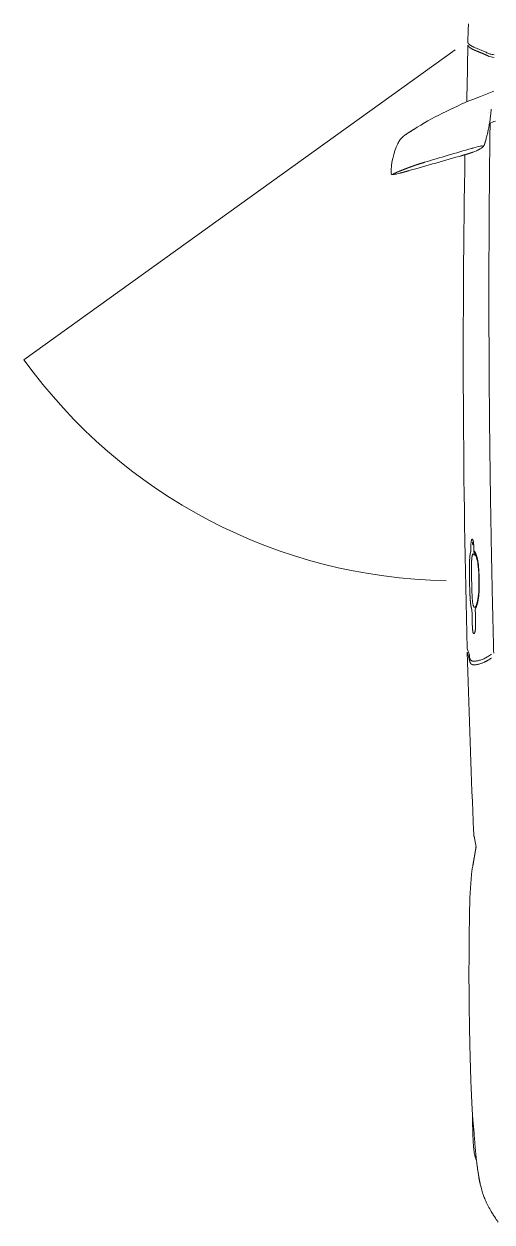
# Model space of a CAD drawing. Extents: x -1073 to 35213, y -1180 to 6950.
# Drawn here: x 18877.5 to 18974.3, y 520.2 to 768.1 of the extents above; entities that cross this region are included whole.
import ezdxf

# ---------------------------------------------------------------- set-up
doc = ezdxf.new("R2010")
doc.units = 0
doc.header["$LTSCALE"] = 25
doc.layers.get('0').update_dxf_attribs({"color": 9, "lineweight": 9})
doc.layers.add('04', color=9, linetype='Continuous', lineweight=9)

# ---------------------------------------------------------------- blocks, each defined once
blk = doc.blocks.new('p-araba-polo')
blk.add_line((1.2557, 0.8419), (1.8967, 1.7338))
at = {"extrusion": (0, 0, -1)}
for p, q in [((1.3524, 0.7899), (1.3581, 0.8058)), ((2.5081, 0.8127), (2.4946, 0.8171)), ((2.5182, 0.8123), (2.5016, 0.8169)), ((2.8823, 0.8027), (2.9054, 0.7989)), ((3.4804, 0.8048), (3.4804, 0.8048)), ((1.2645, 0.7695), (1.2641, 0.7711)), ((1.2704, 0.7677), (1.2691, 0.7722))]:
    blk.add_line(p, q, dxfattribs=at)
at = {"flags": 128}
for points in [[(1.5137, 0.9707), (1.5136, 0.9695), (1.5134, 0.9681)], [(1.2022, 0.8147), (1.2141, 0.8149), (1.2407, 0.8155)], [(2.9369, 0.8044), (2.9413, 0.8051), (2.9443, 0.8057)]]:
    blk.add_lwpolyline(points, dxfattribs=at)
at = {"extrusion": (0, 0, -1)}
blk.add_arc((-1.2557, 0.8419), 1.0984, 125.7081, 179.024, dxfattribs=at)
for points, degree in [([(1.4499, 0.9609), (1.4693, 0.9696), (1.4905, 0.9751), (1.5118, 0.9747)], 3), ([(1.5119, 0.9689), (1.5104, 0.9659), (1.5088, 0.9621), (1.5069, 0.9577), (1.505, 0.9529), (1.5031, 0.948), (1.5011, 0.9429), (1.4991, 0.9376)], 7), ([(1.5134, 0.9681), (1.5131, 0.9657), (1.5123, 0.9616), (1.5108, 0.9563)], 3), ([(1.5119, 0.9747), (1.5141, 0.9734), (1.5135, 0.972), (1.5137, 0.9707)], 3), ([(1.5119, 0.9689), (1.5119, 0.9689), (1.5119, 0.9689), (1.512, 0.9689), (1.512, 0.9689), (1.512, 0.9689)], 5), ([(1.512, 0.9689), (1.512, 0.9689), (1.512, 0.9689), (1.512, 0.9689), (1.5119, 0.9689), (1.5119, 0.9689), (1.5119, 0.9689), (1.5119, 0.9689)], 7), ([(1.5126, 0.9702), (1.5125, 0.97), (1.5124, 0.9698), (1.5123, 0.9697), (1.5122, 0.9695), (1.5121, 0.9693), (1.5121, 0.9691), (1.512, 0.9689)], 7), ([(1.512, 0.9689), (1.5121, 0.9691), (1.5121, 0.9693), (1.5122, 0.9695), (1.5123, 0.9697), (1.5124, 0.9699), (1.5125, 0.97), (1.5126, 0.9702)], 7), ([(1.5126, 0.9702), (1.5129, 0.9708), (1.5132, 0.9712), (1.5134, 0.9714), (1.5136, 0.9714), (1.5137, 0.9712), (1.5137, 0.9707), (1.5136, 0.97)], 7), ([(1.4496, 0.9605), (1.4386, 0.9555), (1.4345, 0.9495), (1.4302, 0.9441), (1.4257, 0.9363), (1.4202, 0.9276)], 5), ([(1.45, 0.961), (1.4499, 0.9609), (1.4497, 0.9608), (1.4496, 0.9605)], 3), ([(1.4496, 0.9605), (1.4497, 0.9607), (1.4498, 0.9608), (1.4498, 0.9609), (1.4499, 0.9609), (1.45, 0.961)], 5), ([(1.5108, 0.9561), (1.5101, 0.9537), (1.5094, 0.9511), (1.5087, 0.9484), (1.5079, 0.9456), (1.5071, 0.9428), (1.5063, 0.9399), (1.5054, 0.9369)], 7), ([(1.3581, 0.8058), (1.3759, 0.8479), (1.3959, 0.8891), (1.4202, 0.9276)], 3), ([(1.4202, 0.9276), (1.4202, 0.9277), (1.4203, 0.9277), (1.4203, 0.9278)], 3), ([(1.4203, 0.9278), (1.4203, 0.9278), (1.4202, 0.9277), (1.4202, 0.9277), (1.4202, 0.9277), (1.4202, 0.9276)], 5), ([(1.4295, 0.9406), (1.4295, 0.9407), (1.4296, 0.9408), (1.4297, 0.9409)], 3), ([(1.4296, 0.9409), (1.4296, 0.9408), (1.4295, 0.9407), (1.4295, 0.9406)], 3), ([(1.5054, 0.937), (1.4952, 0.9003), (1.4846, 0.8634), (1.474, 0.8265)], 3), ([(1.4882, 0.9052), (1.4901, 0.9113), (1.4914, 0.9158), (1.4931, 0.9211), (1.495, 0.9267), (1.4964, 0.9304), (1.4978, 0.9343), (1.4991, 0.9376)], 7), ([(1.4991, 0.9376), (1.499, 0.9372), (1.4986, 0.9368), (1.4981, 0.9366)], 3), ([(1.4984, 0.9396), (1.4984, 0.9396), (1.4984, 0.9396), (1.4984, 0.9396), (1.4984, 0.9396), (1.4984, 0.9396)], 5), ([(1.4988, 0.937), (1.4989, 0.9372), (1.499, 0.9374), (1.4991, 0.9376)], 3), ([(1.5054, 0.9369), (1.5055, 0.937), (1.5053, 0.9371), (1.5048, 0.9369)], 3), ([(1.4882, 0.9052), (1.4785, 0.8731), (1.4689, 0.8405), (1.4597, 0.8079)], 3), ([(1.4882, 0.9052), (1.4882, 0.9052), (1.4882, 0.9052), (1.4882, 0.9052)], 3), ([(1.4882, 0.9052), (1.4882, 0.9052), (1.4882, 0.9052), (1.4882, 0.9052)], 3), ([(1.474, 0.8265), (1.4732, 0.8236), (1.4722, 0.8203), (1.4712, 0.817), (1.4702, 0.8138), (1.4693, 0.8107), (1.4683, 0.8078), (1.4675, 0.8054)], 7), ([(1.4726, 0.8217), (1.8132, 0.8277), (2.154, 0.8262), (2.4946, 0.8171)], 3), ([(1.4752, 0.8307), (1.475, 0.8301), (1.4749, 0.8295), (1.4747, 0.8289), (1.4745, 0.8283), (1.4743, 0.8277), (1.4742, 0.8271), (1.474, 0.8265)], 7), ([(1.474, 0.8265), (1.474, 0.8265), (1.474, 0.8265), (1.474, 0.8265)], 3), ([(1.474, 0.8265), (1.474, 0.8265), (1.474, 0.8265), (1.474, 0.8265)], 3), ([(1.2021, 0.8147), (1.2022, 0.8147), (1.2023, 0.8147), (1.2023, 0.8147)], 3), ([(1.2459, 0.8156), (1.2461, 0.8156), (1.2463, 0.8156), (1.2465, 0.8155), (1.2468, 0.8154), (1.2471, 0.8153)], 5), ([(1.2462, 0.8156), (1.2852, 0.8164), (1.3242, 0.8172), (1.3633, 0.8178)], 3), ([(1.2471, 0.8153), (1.248, 0.8148), (1.249, 0.814), (1.2503, 0.8126), (1.2518, 0.8109), (1.2536, 0.8078), (1.2557, 0.8032)], 6), ([(1.2557, 0.8032), (1.2557, 0.8032), (1.2557, 0.8032), (1.2557, 0.8032)], 3), ([(1.2691, 0.7722), (1.2662, 0.7781), (1.2636, 0.7837), (1.2613, 0.7892), (1.2593, 0.7946), (1.2574, 0.7994), (1.2557, 0.8032)], 6), ([(1.3096, 0.8173), (1.3094, 0.8173), (1.3093, 0.8173), (1.3092, 0.8173), (1.3091, 0.8171), (1.3092, 0.817), (1.3093, 0.8168)], 6), ([(1.4597, 0.8079), (1.4579, 0.8017), (1.456, 0.795), (1.455, 0.7901)], 3), ([(1.4591, 0.8058), (1.4592, 0.8061), (1.4592, 0.8064), (1.4593, 0.8067), (1.4594, 0.807), (1.4595, 0.8073), (1.4596, 0.8076), (1.4597, 0.8079)], 7), ([(1.4597, 0.8079), (1.4595, 0.8072), (1.4593, 0.8065), (1.4591, 0.8058)], 3), ([(1.4597, 0.8079), (1.4597, 0.8079), (1.4597, 0.8079), (1.4597, 0.8079)], 3), ([(1.4597, 0.8079), (1.4597, 0.8079), (1.4597, 0.8079), (1.4597, 0.8079)], 3), ([(1.462, 0.7931), (1.4623, 0.7933), (1.4625, 0.7937), (1.4626, 0.7941)], 3), ([(1.4626, 0.7941), (1.4625, 0.7937), (1.4623, 0.7933), (1.462, 0.7931)], 3), ([(1.4674, 0.8052), (1.4652, 0.7989), (1.4637, 0.796), (1.4624, 0.7935)], 3), ([(1.4673, 0.8051), (1.4674, 0.8052), (1.4675, 0.8053), (1.4675, 0.8054)], 3), ([(1.4675, 0.8054), (1.4675, 0.8053), (1.4674, 0.8052), (1.4673, 0.8051)], 3), ([(2.2682, 0.8071), (2.2683, 0.8075), (2.2688, 0.8079), (2.2696, 0.8082), (2.2707, 0.8085), (2.2722, 0.8088)], 5), ([(2.2737, 0.8044), (2.2732, 0.8045), (2.2728, 0.8046), (2.2724, 0.8047), (2.272, 0.8048), (2.2716, 0.8049)], 5), ([(2.2839, 0.8035), (2.2825, 0.8035), (2.2809, 0.8036), (2.2796, 0.8037), (2.2782, 0.8038), (2.2768, 0.8039)], 5), ([(2.2779, 0.8094), (2.2793, 0.8094), (2.2807, 0.8094), (2.2821, 0.8095), (2.2836, 0.8095), (2.285, 0.8094)], 5), ([(2.2917, 0.8033), (2.2906, 0.8033), (2.2894, 0.8033), (2.2883, 0.8034), (2.2872, 0.8034), (2.2861, 0.8034), (2.285, 0.8035), (2.2839, 0.8035)], 7), ([(2.2917, 0.8033), (2.2891, 0.8034), (2.2865, 0.8034), (2.2839, 0.8035)], 3), ([(2.285, 0.8094), (2.2867, 0.8094), (2.2881, 0.8094), (2.2897, 0.8094), (2.2913, 0.8094), (2.2929, 0.8094)], 5), ([(2.285, 0.8094), (2.2876, 0.8094), (2.2902, 0.8094), (2.2929, 0.8094)], 3), ([(2.2917, 0.8033), (2.2934, 0.8013), (2.2971, 0.7992), (2.3027, 0.7971), (2.3094, 0.7957), (2.3164, 0.7946), (2.3238, 0.7938)], 6), ([(2.2932, 0.8032), (2.2927, 0.8032), (2.2922, 0.8033), (2.2917, 0.8033)], 3), ([(2.2932, 0.8032), (2.2929, 0.8033), (2.2926, 0.8033), (2.2923, 0.8033), (2.292, 0.8033), (2.2917, 0.8033)], 5), ([(2.3275, 0.8125), (2.3198, 0.8125), (2.3127, 0.8123), (2.3055, 0.812), (2.2994, 0.8115), (2.2952, 0.8105), (2.2929, 0.8094)], 6), ([(2.2983, 0.8049), (2.2984, 0.805), (2.2985, 0.805), (2.2986, 0.8051), (2.2986, 0.8052), (2.2987, 0.8053), (2.2988, 0.8053), (2.2989, 0.8054)], 7), ([(2.2989, 0.8054), (2.2992, 0.8056), (2.2995, 0.8057), (2.2998, 0.8059)], 3), ([(2.2998, 0.8059), (2.302, 0.8069), (2.3057, 0.8077), (2.3109, 0.8081), (2.3168, 0.8082), (2.3226, 0.8083), (2.3291, 0.8083)], 6), ([(2.3027, 0.799), (2.3027, 0.7989), (2.3027, 0.7989), (2.3027, 0.7989)], 3), ([(2.3248, 0.7943), (2.3419, 0.7927), (2.3604, 0.7923), (2.3779, 0.7933)], 3), ([(2.3779, 0.7933), (2.3912, 0.7942), (2.4044, 0.7974), (2.408, 0.7997)], 3), ([(2.4141, 0.8073), (2.412, 0.8084), (2.4082, 0.8094), (2.4026, 0.8101), (2.3961, 0.8107), (2.3894, 0.8111), (2.3822, 0.8115)], 6), ([(2.4088, 0.802), (2.409, 0.8013), (2.4089, 0.8007), (2.4086, 0.8)], 3), ([(2.4127, 0.8004), (2.4127, 0.8005), (2.4127, 0.8005), (2.4127, 0.8005), (2.4127, 0.8005)], 4), ([(2.4127, 0.8004), (2.4127, 0.8005), (2.4127, 0.8005), (2.4127, 0.8005), (2.4127, 0.8005)], 4), ([(2.4377, 0.7999), (2.4327, 0.8), (2.4277, 0.8001), (2.4227, 0.8002), (2.4177, 0.8003), (2.4127, 0.8005)], 5), ([(2.4486, 0.7999), (2.4464, 0.7999), (2.4443, 0.7998), (2.4421, 0.7998), (2.4399, 0.7998), (2.4377, 0.7999)], 5), ([(2.4391, 0.8068), (2.4412, 0.8067), (2.4435, 0.8066), (2.4456, 0.8066), (2.4478, 0.8065), (2.4499, 0.8063)], 5), ([(2.4574, 0.8006), (2.4558, 0.8003), (2.4541, 0.8001), (2.4523, 0.8), (2.4504, 0.7999), (2.4486, 0.7999)], 5), ([(2.4499, 0.8063), (2.4507, 0.8063), (2.4515, 0.8063), (2.4523, 0.8062), (2.453, 0.8062), (2.4538, 0.8061)], 5), ([(2.4595, 0.801), (2.4592, 0.8009), (2.4588, 0.8008), (2.4583, 0.8007), (2.4579, 0.8006), (2.4574, 0.8006)], 5), ([(2.4575, 0.8057), (2.4594, 0.8055), (2.4611, 0.8052), (2.4623, 0.8048), (2.4631, 0.8044), (2.4633, 0.804)], 5), ([(2.463, 0.8024), (2.4627, 0.8021), (2.4622, 0.8018), (2.4615, 0.8015), (2.4606, 0.8012), (2.4595, 0.801)], 5), ([(2.4633, 0.804), (2.4634, 0.8036), (2.4635, 0.8034), (2.4634, 0.803), (2.4633, 0.8028), (2.463, 0.8024)], 5), ([(2.5016, 0.8169), (2.6117, 0.8139), (2.7216, 0.8101), (2.8316, 0.8056)], 3), ([(2.5081, 0.8127), (2.5088, 0.8127), (2.5095, 0.8127), (2.5101, 0.8126), (2.5108, 0.8126), (2.5115, 0.8125)], 5), ([(2.5115, 0.8125), (2.5115, 0.8125), (2.5116, 0.8125), (2.5116, 0.8125), (2.5117, 0.8125)], 4), ([(2.5115, 0.8125), (2.5115, 0.8125), (2.5116, 0.8125), (2.5116, 0.8125), (2.5117, 0.8125)], 4), ([(2.5182, 0.8123), (2.5184, 0.8123), (2.5187, 0.8123), (2.5189, 0.8123)], 3), ([(2.5278, 0.7987), (2.5285, 0.8037), (2.5283, 0.807), (2.5272, 0.8087), (2.5256, 0.8104), (2.5236, 0.8113), (2.5213, 0.8119), (2.5189, 0.8123)], 7), ([(2.8316, 0.8056), (2.8316, 0.8056), (2.8316, 0.8056), (2.8316, 0.8055), (2.8316, 0.8053), (2.8316, 0.805)], 5), ([(2.8316, 0.805), (2.8316, 0.8053), (2.8316, 0.8054), (2.8316, 0.8056), (2.8316, 0.8056), (2.8316, 0.8056)], 5), ([(2.8316, 0.8056), (2.8487, 0.8049), (2.8658, 0.8042), (2.8829, 0.8032)], 3), ([(2.8823, 0.8027), (2.8827, 0.8028), (2.8829, 0.803), (2.883, 0.8031), (2.883, 0.8032), (2.8829, 0.8032), (2.8827, 0.8032)], 6), ([(2.943, 0.8054), (2.935, 0.804), (2.9273, 0.8026), (2.9198, 0.8013), (2.9125, 0.8001), (2.9054, 0.7989)], 5), ([(2.9054, 0.7989), (2.9062, 0.799), (2.907, 0.7992), (2.9078, 0.7993)], 3), ([(2.943, 0.8054), (2.9429, 0.8054), (2.9428, 0.8054), (2.9427, 0.8054)], 3), ([(2.9428, 0.8054), (2.9428, 0.8054), (2.9428, 0.8054), (2.9428, 0.8054), (2.9429, 0.8054), (2.9429, 0.8054), (2.9429, 0.8054), (2.943, 0.8054), (2.943, 0.8054)], 8), ([(2.9433, 0.8055), (2.9432, 0.8055), (2.9432, 0.8055), (2.9431, 0.8055), (2.9431, 0.8055), (2.943, 0.8054)], 5), ([(2.943, 0.8054), (2.9431, 0.8055), (2.9431, 0.8055), (2.9432, 0.8055), (2.9433, 0.8055), (2.9433, 0.8055)], 5), ([(2.9434, 0.8055), (2.9433, 0.8055), (2.9431, 0.8055), (2.943, 0.8054)], 3), ([(3.0344, 0.8121), (3.07, 0.8129), (3.1076, 0.8133), (3.1465, 0.8134)], 3), ([(3.4597, 0.8061), (3.4598, 0.8061), (3.4598, 0.8061), (3.4599, 0.8061), (3.4599, 0.8061), (3.46, 0.8061), (3.46, 0.8061)], 6), ([(3.4645, 0.8058), (3.4646, 0.8058), (3.4647, 0.8058), (3.4648, 0.8058), (3.4649, 0.8058)], 4), ([(3.4646, 0.8058), (3.4646, 0.8058), (3.4647, 0.8058), (3.4648, 0.8058), (3.4649, 0.8058)], 4), ([(3.4646, 0.8058), (3.4646, 0.8058), (3.4647, 0.8058), (3.4648, 0.8058), (3.4648, 0.8058), (3.4649, 0.8058), (3.4649, 0.8058)], 6), ([(3.4646, 0.8058), (3.4646, 0.8058), (3.4646, 0.8058), (3.4646, 0.8058)], 3), ([(3.4646, 0.8058), (3.4646, 0.8058), (3.4647, 0.8058), (3.4647, 0.8058), (3.4648, 0.8058), (3.4649, 0.8058), (3.4649, 0.8058)], 6), ([(3.4649, 0.8058), (3.4648, 0.8058), (3.4648, 0.8058), (3.4647, 0.8058), (3.4647, 0.8058), (3.4648, 0.8058), (3.4649, 0.8058)], 6), ([(1.3412, 0.7619), (1.3449, 0.7712), (1.3486, 0.7806), (1.3524, 0.7899)], 3), ([(1.3844, 0.7736), (1.3844, 0.7736), (1.3845, 0.7736), (1.3845, 0.7736), (1.3845, 0.7736)], 4), ([(1.3845, 0.7736), (1.3845, 0.7736), (1.3845, 0.7736), (1.3845, 0.7736)], 3), ([(1.4076, 0.771), (1.4061, 0.767), (1.4046, 0.7629), (1.4031, 0.7589)], 3), ([(1.4031, 0.7589), (1.4046, 0.7629), (1.4061, 0.767), (1.4076, 0.771)], 3), ([(2.5038, 0.7623), (2.321, 0.767), (2.1382, 0.7705), (1.9555, 0.7726), (1.7727, 0.7732), (1.5899, 0.7723), (1.4072, 0.7698)], 6), ([(1.4428, 0.7788), (1.444, 0.7792), (1.4452, 0.7795), (1.4465, 0.7799), (1.4477, 0.7803), (1.4489, 0.7807), (1.4502, 0.781), (1.4514, 0.7814), (1.4526, 0.7818)], 8), ([(1.4545, 0.7837), (1.4542, 0.7826), (1.4535, 0.7821), (1.4526, 0.7818)], 3), ([(1.4526, 0.7818), (1.4535, 0.7821), (1.4542, 0.7826), (1.4545, 0.7837)], 3), ([(1.4526, 0.7818), (1.4527, 0.7819), (1.4528, 0.7819), (1.4528, 0.7819), (1.4529, 0.7819), (1.453, 0.782), (1.4531, 0.782), (1.4532, 0.782)], 7), ([(1.4544, 0.7868), (1.4547, 0.7861), (1.4548, 0.7853), (1.4546, 0.7845)], 3), ([(1.4546, 0.7845), (1.4548, 0.7853), (1.4547, 0.7861), (1.4544, 0.7868)], 3), ([(1.455, 0.7901), (1.4547, 0.789), (1.4546, 0.7881), (1.4545, 0.7875)], 3), ([(1.4549, 0.7896), (1.4549, 0.7898), (1.455, 0.79), (1.455, 0.7901)], 3), ([(1.9191, 0.7717), (1.9195, 0.7717), (1.9199, 0.7717), (1.9204, 0.7717), (1.9208, 0.7717), (1.9212, 0.7717), (1.9216, 0.7717), (1.9221, 0.7717)], 7), ([(1.9263, 0.7717), (1.9263, 0.7717), (1.9263, 0.7717), (1.9263, 0.7717), (1.9263, 0.7717), (1.9263, 0.7717)], 5), ([(1.9263, 0.7717), (1.9263, 0.7717), (1.9263, 0.7717), (1.9263, 0.7717)], 3), ([(2.514, 0.7669), (2.5155, 0.769), (2.5168, 0.771), (2.5181, 0.7731), (2.5193, 0.7751), (2.5204, 0.7772), (2.5214, 0.7792), (2.5223, 0.7812)], 7), ([(1.2704, 0.7676), (1.2708, 0.7657), (1.2712, 0.7637), (1.2715, 0.7617)], 3)]:
    blk.add_open_spline(points, degree=degree)
for points, degree, knots in [([(1.4494, 0.9597), (1.4494, 0.9597), (1.4494, 0.9597), (1.4494, 0.9597), (1.4494, 0.9597), (1.4494, 0.9597), (1.4494, 0.9597)], 3, [0, 0, 0, 0, 1, 1, 1, 1.000001, 1.000001, 1.000001, 1.000001]), ([(1.4495, 0.9602), (1.4495, 0.9602), (1.4495, 0.9602), (1.4495, 0.9602), (1.4495, 0.9602), (1.4495, 0.9602), (1.4495, 0.9602)], 3, [0, 0, 0, 0, 1, 1, 1, 1, 1, 1, 1]), ([(1.4495, 0.9599), (1.4495, 0.9599), (1.4495, 0.9599), (1.4495, 0.9599), (1.4495, 0.9599), (1.4495, 0.9599), (1.4495, 0.9599)], 3, [0, 0, 0, 0, 1, 1, 1, 1.000001, 1.000001, 1.000001, 1.000001]), ([(1.4495, 0.9599), (1.4495, 0.9599), (1.4495, 0.9599), (1.4495, 0.9599), (1.4495, 0.9599), (1.4495, 0.9599), (1.4495, 0.9599)], 3, [0, 0, 0, 0, 1, 1, 1, 1.000001, 1.000001, 1.000001, 1.000001]), ([(1.4495, 0.9603), (1.4495, 0.9603), (1.4495, 0.9603), (1.4495, 0.9603), (1.4495, 0.9603), (1.4495, 0.9603), (1.4495, 0.9603)], 3, [0, 0, 0, 0, 1, 1, 1, 1, 1, 1, 1]), ([(1.4497, 0.9607), (1.4497, 0.9607), (1.4497, 0.9607), (1.4497, 0.9607), (1.4497, 0.9607), (1.4497, 0.9607), (1.4497, 0.9607)], 3, [0, 0, 0, 0, 1, 1, 1, 1.000001, 1.000001, 1.000001, 1.000001]), ([(1.2503, 0.8031), (1.2499, 0.8039), (1.2491, 0.8056), (1.2481, 0.8076), (1.2471, 0.8093), (1.2462, 0.8107), (1.2453, 0.8119), (1.2445, 0.8129), (1.2438, 0.8137), (1.2431, 0.8143), (1.2425, 0.8148), (1.2419, 0.8151), (1.2414, 0.8154), (1.241, 0.8155), (1.2407, 0.8155), (1.2406, 0.8155)], 3, [0, 0, 0, 0, 0.07794, 0.15591, 0.233922, 0.311977, 0.39007, 0.468193, 0.546341, 0.624507, 0.702688, 0.780882, 0.859085, 0.937296, 1, 1, 1, 1]), ([(1.2457, 0.8156), (1.2458, 0.8156), (1.2463, 0.8156), (1.2468, 0.8154), (1.2471, 0.8153)], 3, [0, 0, 0, 0, 0.428562, 1, 1, 1, 1]), ([(1.2641, 0.7711), (1.2629, 0.7735), (1.2606, 0.7782), (1.2576, 0.7851), (1.2549, 0.7918), (1.2524, 0.798), (1.251, 0.8014), (1.2503, 0.8031)], 3, [0, 0, 0, 0, 0.200006, 0.400013, 0.600017, 0.800016, 1, 1, 1, 1]), ([(1.3093, 0.8169), (1.3093, 0.8169), (1.3091, 0.8171), (1.3093, 0.8173), (1.3095, 0.8173), (1.3096, 0.8173)], 3, [0, 0, 0, 0, 0.249605, 0.624714, 1, 1, 1, 1]), ([(1.4624, 0.7935), (1.4598, 0.7889), (1.4571, 0.7846), (1.4542, 0.7825), (1.4531, 0.782)], 3, [0, 0, 0, 0, 0.780073, 1, 1, 1, 1]), ([(2.2716, 0.8049), (2.2712, 0.805), (2.2703, 0.8053), (2.2693, 0.8057), (2.2687, 0.8062), (2.2682, 0.8066), (2.2682, 0.8069), (2.2682, 0.8071)], 3, [0, 0, 0, 0, 0.200032, 0.399941, 0.599916, 0.79985, 1, 1, 1, 1]), ([(2.2737, 0.8044), (2.2733, 0.8045), (2.2726, 0.8046), (2.2719, 0.8048), (2.2716, 0.8049)], 3, [0, 0, 0, 0, 0.50004, 1, 1, 1, 1]), ([(2.2722, 0.8088), (2.2727, 0.8089), (2.2738, 0.8091), (2.2758, 0.8092), (2.2772, 0.8093), (2.2779, 0.8094)], 3, [0, 0, 0, 0, 0.335117, 0.665479, 1, 1, 1, 1]), ([(2.2768, 0.8039), (2.2763, 0.804), (2.2752, 0.8041), (2.2742, 0.8043), (2.2737, 0.8044)], 3, [0, 0, 0, 0, 0.500746, 1, 1, 1, 1]), ([(2.2741, 0.8055), (2.2741, 0.8055), (2.2742, 0.8056), (2.2743, 0.8056), (2.2744, 0.8057), (2.2746, 0.8057), (2.2748, 0.8058), (2.275, 0.8058), (2.2752, 0.8058), (2.2754, 0.8059), (2.2757, 0.8059), (2.2759, 0.8059), (2.2762, 0.8059), (2.2765, 0.8059), (2.2768, 0.8059), (2.277, 0.8059), (2.2773, 0.8059), (2.2776, 0.8059), (2.2779, 0.8059), (2.2782, 0.8059), (2.2785, 0.8058), (2.2787, 0.8058), (2.279, 0.8058), (2.2792, 0.8057), (2.2794, 0.8057), (2.2796, 0.8056), (2.2797, 0.8056), (2.2798, 0.8055), (2.2799, 0.8054), (2.28, 0.8054), (2.28, 0.8053), (2.28, 0.8053), (2.28, 0.8052), (2.2799, 0.8051), (2.2798, 0.8051), (2.2797, 0.805), (2.2796, 0.805), (2.2794, 0.805), (2.2792, 0.8049), (2.2791, 0.8049), (2.2788, 0.8048), (2.2786, 0.8048), (2.2783, 0.8048), (2.2781, 0.8048), (2.2778, 0.8048), (2.2775, 0.8047), (2.2773, 0.8047), (2.277, 0.8047), (2.2767, 0.8048), (2.2764, 0.8048), (2.2761, 0.8048), (2.2758, 0.8048), (2.2755, 0.8048), (2.2753, 0.8049), (2.275, 0.8049), (2.2748, 0.805), (2.2746, 0.805), (2.2744, 0.8051), (2.2743, 0.8051), (2.2742, 0.8052), (2.2741, 0.8052), (2.274, 0.8053), (2.274, 0.8054), (2.274, 0.8054), (2.2741, 0.8055)], 2, [0, 0, 0, 0.03125, 0.03125, 0.0625, 0.0625, 0.09375, 0.09375, 0.125, 0.125, 0.15625, 0.15625, 0.1875, 0.1875, 0.21875, 0.21875, 0.25, 0.25, 0.28125, 0.28125, 0.3125, 0.3125, 0.34375, 0.34375, 0.375, 0.375, 0.40625, 0.40625, 0.4375, 0.4375, 0.46875, 0.46875, 0.5, 0.5, 0.53125, 0.53125, 0.5625, 0.5625, 0.59375, 0.59375, 0.625, 0.625, 0.65625, 0.65625, 0.6875, 0.6875, 0.71875, 0.71875, 0.75, 0.75, 0.78125, 0.78125, 0.8125, 0.8125, 0.84375, 0.84375, 0.875, 0.875, 0.90625, 0.90625, 0.9375, 0.9375, 0.96875, 0.96875, 1, 1, 1]), ([(2.2779, 0.8094), (2.2791, 0.8094), (2.2814, 0.8095), (2.2838, 0.8095), (2.285, 0.8094)], 3, [0, 0, 0, 0, 0.498978, 1, 1, 1, 1]), ([(2.297, 0.8017), (2.2969, 0.8018), (2.2963, 0.8023), (2.295, 0.803), (2.2938, 0.8032), (2.2932, 0.8032)], 3, [0, 0, 0, 0, 0.130291, 0.564489, 1, 1, 1, 1]), ([(2.297, 0.8017), (2.2972, 0.8016), (2.301, 0.7987), (2.3136, 0.7955), (2.3248, 0.7943)], 3, [0, 0, 0, 0, 0.178952, 1, 1, 1, 1]), ([(2.2989, 0.8054), (2.2988, 0.8053), (2.2986, 0.8052), (2.2984, 0.805), (2.2983, 0.8049)], 3, [0, 0, 0, 0, 0.500356, 1, 1, 1, 1]), ([(2.2983, 0.8049), (2.2987, 0.8043), (2.2995, 0.8032), (2.3004, 0.8021), (2.3008, 0.8016)], 3, [0, 0, 0, 0, 0.500003, 1, 1, 1, 1]), ([(2.2986, 0.8051), (2.2986, 0.8051), (2.2986, 0.8051), (2.2986, 0.8051), (2.2986, 0.8051), (2.2986, 0.8051), (2.2986, 0.8051), (2.2986, 0.8051), (2.2986, 0.8051), (2.2986, 0.8051), (2.2986, 0.8051)], 5, [0, 0, 0, 0, 0, 0, 1, 1, 1, 1, 1, 1.000001, 1.000001, 1.000001, 1.000001, 1.000001, 1.000001]), ([(2.2998, 0.8059), (2.2997, 0.8058), (2.2993, 0.8057), (2.2991, 0.8055), (2.2989, 0.8054)], 3, [0, 0, 0, 0, 0.50055, 1, 1, 1, 1]), ([(2.3008, 0.8016), (2.3013, 0.8011), (2.3022, 0.8001), (2.3025, 0.7993), (2.3027, 0.799)], 3, [0, 0, 0, 0, 0.509408, 1, 1, 1, 1]), ([(2.3786, 0.7927), (2.3767, 0.7926), (2.373, 0.7924), (2.3675, 0.7922), (2.362, 0.7922), (2.3565, 0.7922), (2.3511, 0.7922), (2.3456, 0.7924), (2.3402, 0.7926), (2.3347, 0.7929), (2.3293, 0.7932), (2.3257, 0.7936), (2.3238, 0.7938)], 3, [0, 0, 0, 0, 0.102987, 0.20371, 0.303045, 0.401606, 0.499856, 0.598179, 0.696932, 0.796495, 0.89732, 1, 1, 1, 1]), ([(2.3275, 0.8125), (2.3294, 0.8126), (2.333, 0.8126), (2.3386, 0.8125), (2.3441, 0.8125), (2.3495, 0.8124), (2.355, 0.8123), (2.3604, 0.8122), (2.3659, 0.8121), (2.3713, 0.8119), (2.3768, 0.8117), (2.3804, 0.8115), (2.3822, 0.8115)], 3, [0, 0, 0, 0, 0.102849, 0.203676, 0.303192, 0.4019, 0.500189, 0.598402, 0.69691, 0.796181, 0.896881, 1, 1, 1, 1]), ([(2.38, 0.8073), (2.3784, 0.8073), (2.3751, 0.8074), (2.37, 0.8076), (2.3649, 0.8077), (2.3598, 0.8078), (2.3547, 0.8079), (2.3495, 0.808), (2.3444, 0.8081), (2.3392, 0.8082), (2.3341, 0.8083), (2.3308, 0.8083), (2.3291, 0.8083)], 3, [0, 0, 0, 0, 0.1002, 0.200233, 0.300317, 0.400316, 0.500131, 0.599928, 0.699887, 0.799935, 0.899923, 1, 1, 1, 1]), ([(2.4127, 0.8005), (2.4122, 0.8002), (2.4111, 0.7995), (2.409, 0.7985), (2.4066, 0.7976), (2.4038, 0.7967), (2.4007, 0.7958), (2.3974, 0.7951), (2.3938, 0.7944), (2.3902, 0.7939), (2.3864, 0.7934), (2.3825, 0.793), (2.3799, 0.7928), (2.3786, 0.7927)], 3, [0, 0, 0, 0, 0.094086, 0.18838, 0.282166, 0.375067, 0.46693, 0.557743, 0.647572, 0.736525, 0.824751, 0.912466, 1, 1, 1, 1]), ([(2.4069, 0.804), (2.4065, 0.8042), (2.4056, 0.8046), (2.4038, 0.8051), (2.4017, 0.8055), (2.3992, 0.8059), (2.3965, 0.8062), (2.3935, 0.8065), (2.3903, 0.8067), (2.387, 0.8069), (2.3836, 0.8071), (2.3812, 0.8072), (2.38, 0.8073)], 3, [0, 0, 0, 0, 0.099981, 0.199964, 0.299947, 0.399942, 0.499946, 0.599951, 0.699957, 0.799971, 0.899986, 1, 1, 1, 1]), ([(2.4078, 0.8035), (2.4077, 0.8036), (2.4074, 0.8038), (2.4071, 0.8039), (2.4069, 0.804)], 3, [0, 0, 0, 0, 0.500231, 1, 1, 1, 1]), ([(2.4088, 0.802), (2.4088, 0.8022), (2.4086, 0.8028), (2.4081, 0.8033), (2.4078, 0.8035)], 3, [0, 0, 0, 0, 0.494147, 1, 1, 1, 1]), ([(2.4141, 0.8073), (2.4182, 0.8072), (2.4266, 0.8071), (2.4349, 0.8069), (2.4391, 0.8068)], 3, [0, 0, 0, 0, 0.500013, 1, 1, 1, 1]), ([(2.4391, 0.8068), (2.4409, 0.8067), (2.4445, 0.8066), (2.4481, 0.8064), (2.4499, 0.8063)], 3, [0, 0, 0, 0, 0.500042, 1, 1, 1, 1]), ([(2.4499, 0.8063), (2.4506, 0.8063), (2.4519, 0.8062), (2.4532, 0.8061), (2.4538, 0.8061)], 3, [0, 0, 0, 0, 0.500317, 1, 1, 1, 1]), ([(2.4538, 0.8061), (2.4544, 0.806), (2.4557, 0.8059), (2.4569, 0.8058), (2.4575, 0.8057)], 3, [0, 0, 0, 0, 0.500536, 1, 1, 1, 1]), ([(2.4595, 0.801), (2.4592, 0.8009), (2.4586, 0.8007), (2.4578, 0.8006), (2.4574, 0.8006)], 3, [0, 0, 0, 0, 0.499947, 1, 1, 1, 1]), ([(2.463, 0.8024), (2.4629, 0.8023), (2.4626, 0.802), (2.4618, 0.8016), (2.4608, 0.8013), (2.46, 0.8011), (2.4595, 0.801)], 3, [0, 0, 0, 0, 0.250841, 0.501885, 0.750982, 1, 1, 1, 1]), ([(2.5061, 0.7672), (2.5071, 0.7685), (2.509, 0.7711), (2.5114, 0.775), (2.5136, 0.7788), (2.5154, 0.7826), (2.5169, 0.7863), (2.5182, 0.7899), (2.5191, 0.7932), (2.5199, 0.7963), (2.5202, 0.7981), (2.5203, 0.799)], 3, [0, 0, 0, 0, 0.111111, 0.222222, 0.333334, 0.444446, 0.555558, 0.666671, 0.77778, 0.888892, 1, 1, 1, 1]), ([(2.5203, 0.799), (2.5205, 0.7998), (2.5207, 0.8015), (2.5207, 0.8036), (2.5205, 0.8053), (2.5202, 0.8067), (2.5197, 0.8079), (2.519, 0.809), (2.5182, 0.8098), (2.5173, 0.8105), (2.5162, 0.8111), (2.5151, 0.8116), (2.514, 0.812), (2.5127, 0.8123), (2.5119, 0.8124), (2.5115, 0.8125)], 3, [0, 0, 0, 0, 0.076921, 0.153841, 0.230758, 0.307684, 0.38461, 0.461531, 0.538451, 0.615377, 0.692305, 0.769227, 0.846147, 0.923076, 1, 1, 1, 1]), ([(2.519, 0.8089), (2.519, 0.8089), (2.519, 0.8089), (2.519, 0.8089), (2.519, 0.8089), (2.519, 0.8089), (2.519, 0.8089), (2.519, 0.8089), (2.519, 0.8089), (2.519, 0.8089), (2.519, 0.8089)], 5, [0, 0, 0, 0, 0, 0, 1, 1, 1, 1, 1, 1.000001, 1.000001, 1.000001, 1.000001, 1.000001, 1.000001]), ([(2.5278, 0.7987), (2.5276, 0.7979), (2.5274, 0.7964), (2.5268, 0.7937), (2.526, 0.7908), (2.525, 0.7877), (2.5238, 0.7845), (2.5228, 0.7823), (2.5223, 0.7812)], 3, [0, 0, 0, 0, 0.166664, 0.333329, 0.499996, 0.666663, 0.833332, 1, 1, 1, 1]), ([(2.8823, 0.8027), (2.8825, 0.8028), (2.8829, 0.803), (2.883, 0.8032), (2.8829, 0.8032), (2.8827, 0.8032), (2.8826, 0.8032)], 3, [0, 0, 0, 0, 0.249685, 0.499599, 0.749749, 1, 1, 1, 1]), ([(2.9447, 0.8057), (2.948, 0.8063), (2.9714, 0.8099), (3.0015, 0.8114), (3.0343, 0.8121)], 3, [0, 0, 0, 0, 0.131477, 1, 1, 1, 1]), ([(3.46, 0.8061), (3.4566, 0.8063), (3.4499, 0.8067), (3.4362, 0.8075), (3.4129, 0.8086), (3.3796, 0.8099), (3.339, 0.8111), (3.2984, 0.812), (3.2603, 0.8127), (3.226, 0.8131), (3.193, 0.8134), (3.1656, 0.8135), (3.1487, 0.8134), (3.1435, 0.8134)], 3, [0, 0, 0, 0, 0.03531, 0.070597, 0.141114, 0.269195, 0.390859, 0.518959, 0.640794, 0.737038, 0.833171, 0.948447, 1, 1, 1, 1]), ([(3.4534, 0.8065), (3.4733, 0.8062), (3.5024, 0.8054), (3.5233, 0.8042), (3.533, 0.8033), (3.5394, 0.8022), (3.5462, 0.8005), (3.5507, 0.7987), (3.5521, 0.7981)], 3, [0, 0, 0, 0, 0.418831, 0.714948, 0.835581, 0.907738, 0.972168, 1, 1, 1, 1]), ([(3.4649, 0.8058), (3.4648, 0.8058), (3.4647, 0.8058), (3.4648, 0.8058), (3.4649, 0.8058)], 3, [0, 0, 0, 0, 0.506131, 1, 1, 1, 1]), ([(3.4649, 0.8058), (3.4695, 0.8055), (3.4787, 0.8047), (3.4878, 0.8037), (3.4924, 0.8031)], 3, [0, 0, 0, 0, 0.500005, 1, 1, 1, 1]), ([(3.4924, 0.8031), (3.496, 0.8029), (3.5031, 0.8024), (3.5136, 0.8016), (3.5237, 0.8008), (3.5336, 0.8), (3.5432, 0.799), (3.5524, 0.798), (3.5613, 0.797), (3.5699, 0.7958), (3.5781, 0.7946), (3.5859, 0.7933), (3.5934, 0.7919), (3.5988, 0.7908), (3.6016, 0.7902), (3.6022, 0.7901)], 3, [0, 0, 0, 0, 0.08164, 0.163278, 0.244914, 0.326547, 0.408179, 0.489811, 0.571441, 0.653071, 0.734702, 0.816332, 0.897962, 0.979592, 1, 1, 1, 1]), ([(3.5624, 0.7968), (3.5668, 0.7963), (3.5918, 0.7928), (3.6137, 0.7881), (3.6286, 0.7825), (3.63, 0.7819)], 3, [0, 0, 0, 0, 0.15043, 0.932957, 1, 1, 1, 1]), ([(1.266, 0.7617), (1.2657, 0.7629), (1.2652, 0.7656), (1.2647, 0.7682), (1.2645, 0.7695)], 3, [0, 0, 0, 0, 0.46415, 1, 1, 1, 1]), ([(1.4428, 0.7788), (1.4397, 0.778), (1.4335, 0.7763), (1.4242, 0.7741), (1.4149, 0.7722), (1.4057, 0.7706), (1.3964, 0.7693), (1.3872, 0.7682), (1.3811, 0.7677), (1.3781, 0.7674)], 3, [0, 0, 0, 0, 0.142855, 0.285712, 0.42857, 0.571428, 0.714286, 0.857143, 1, 1, 1, 1]), ([(2.5223, 0.7812), (2.5218, 0.78), (2.5207, 0.7777), (2.5187, 0.7741), (2.5165, 0.7705), (2.5148, 0.7681), (2.514, 0.7669)], 3, [0, 0, 0, 0, 0.250011, 0.500014, 0.750025, 1, 1, 1, 1]), ([(3.63, 0.782), (3.6367, 0.7793), (3.6464, 0.775), (3.6606, 0.7668), (3.6723, 0.7592), (3.6777, 0.7555), (3.6807, 0.7535), (3.6809, 0.7534)], 3, [0, 0, 0, 0, 0.436591, 0.634385, 0.751254, 0.983784, 1, 1, 1, 1])]:
    blk.add_open_spline(points, degree=degree, knots=knots)

msp = doc.modelspace()

# ---------------------------------------------------------------- block references
at = {"layer": '04', "xscale": -100, "yscale": 100, "zscale": 100, "rotation": 90}
msp.add_blockref('p-araba-polo', (19050.84, 888.27), dxfattribs=at)

doc.saveas('drawing.dxf')
